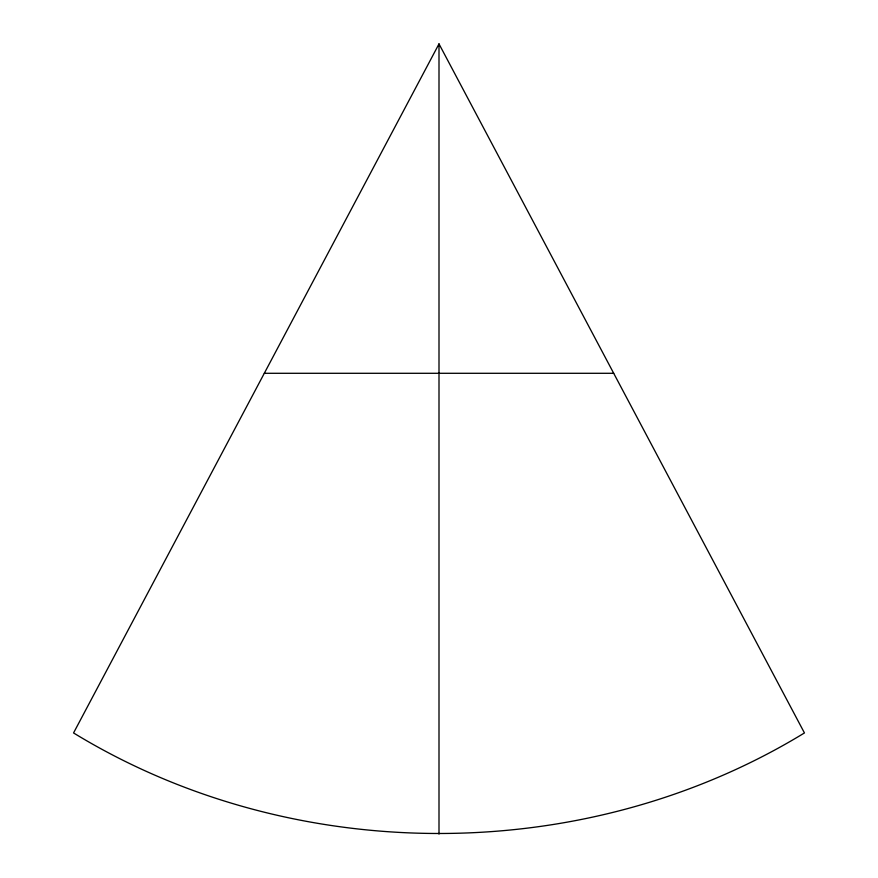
<?xml version="1.0" encoding="UTF-8"?>
<svg xmlns="http://www.w3.org/2000/svg" width="878" height="878" viewBox="0 0 878 878"><rect width="100%" height="100%" fill="white"/><g stroke="black" fill="none" stroke-linecap="round" stroke-linejoin="round"><path stroke-width="1.32" d="M439 43.9L73.554 732.943C293.032 867.003 584.967 867.003 804.446 732.943L439 43.9L439 834.1M264.3 373.293L613.7 373.293"/></g></svg>
